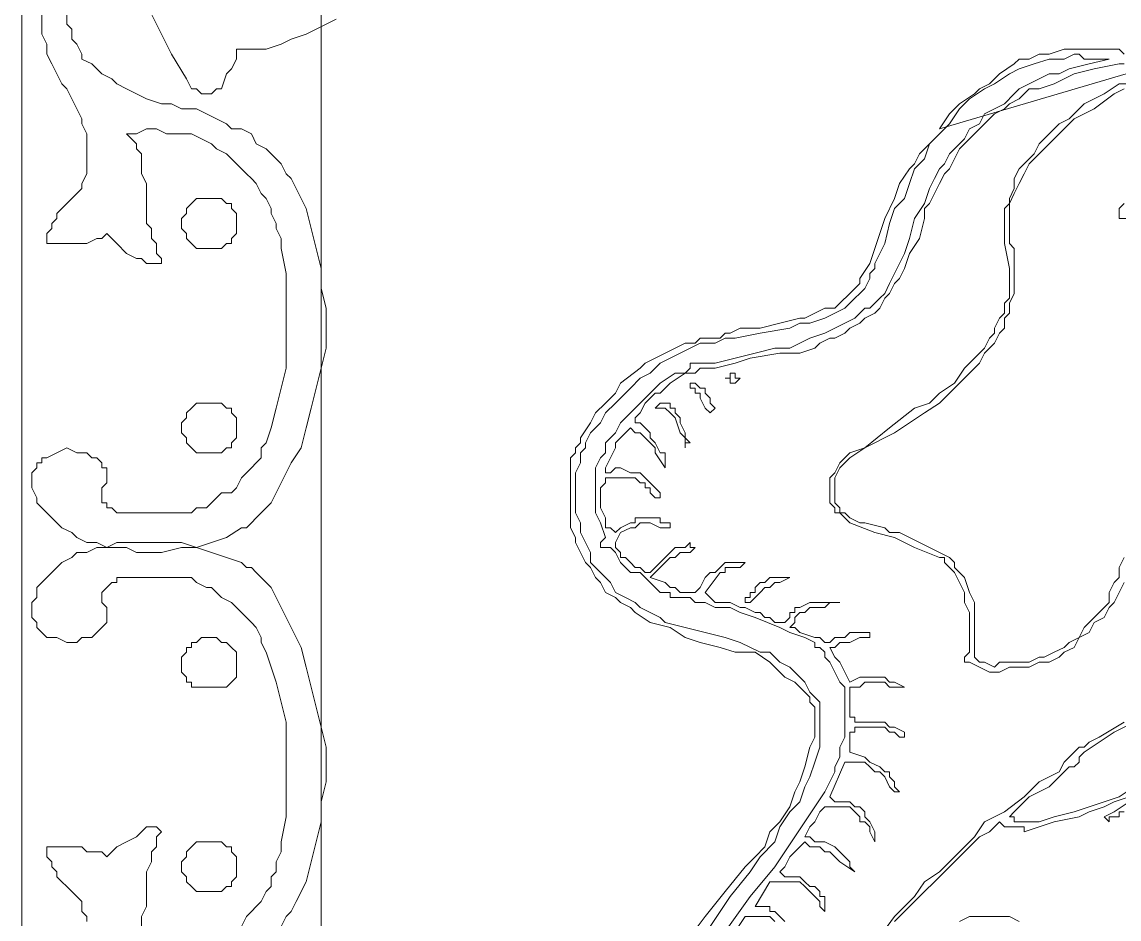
# Model space of a CAD drawing. Extents: x -66030 to 95157, y -13132 to 45879.
# Drawn here: x -25342 to -24483, y 14958 to 15661 of the extents above; entities that cross this region are included whole.
import ezdxf

# ---------------------------------------------------------------- set-up
doc = ezdxf.new("R2010")
doc.units = 0
doc.header["$LTSCALE"] = 100
doc.header["$MEASUREMENT"] = 0
doc.layers.get('0').update_dxf_attribs({"linetype": 'CONTINUOUS'})

msp = doc.modelspace()

# ---------------------------------------------------------------- linework, layer by layer
at = {"lineweight": 0}
for points in [[(-25342.37, 16299.58), (-23608.13, 16299.58), (-23608.13, 13143.56), (-25342.37, 13143.56), (-25342.37, 16299.58)], [(-25108.02, 15948.04), (-23842.48, 15948.04), (-23842.48, 13381.82), (-25108.02, 13381.82), (-25108.02, 15948.04)], [(-25174.42, 15502.76), (-25174.42, 15498.86), (-25174.42, 15494.95), (-25178.32, 15491.04), (-25178.32, 15487.14), (-25182.23, 15487.14), (-25186.14, 15483.23), (-25190.04, 15483.23), (-25193.95, 15483.23), (-25201.76, 15483.23), (-25205.67, 15483.23), (-25209.57, 15487.14), (-25209.57, 15487.14), (-25213.48, 15491.04), (-25213.48, 15494.95), (-25217.38, 15498.86), (-25217.38, 15502.76), (-25217.38, 15506.67), (-25213.48, 15510.57), (-25213.48, 15514.48), (-25209.57, 15518.39), (-25209.57, 15518.39), (-25205.67, 15522.29), (-25201.76, 15522.29), (-25193.95, 15522.29), (-25190.04, 15522.29), (-25186.14, 15522.29), (-25182.23, 15518.39), (-25178.32, 15518.39), (-25178.32, 15514.48), (-25178.32, 15514.48), (-25174.42, 15510.57), (-25174.42, 15506.67), (-25174.42, 15502.76)], [(-24779.92, 15381.68), (-24783.82, 15377.77), (-24787.73, 15377.77), (-24787.73, 15381.68), (-24787.73, 15381.68), (-24791.63, 15381.68), (-24787.73, 15381.68), (-24787.73, 15385.58), (-24783.82, 15385.58), (-24783.82, 15381.68), (-24783.82, 15381.68), (-24779.92, 15381.68), (-24779.92, 15381.68)], [(-24799.45, 15358.24), (-24803.35, 15354.34), (-24807.26, 15358.24), (-24811.16, 15366.05), (-24811.16, 15369.96), (-24815.07, 15369.96), (-24815.07, 15373.86), (-24818.98, 15373.86), (-24818.98, 15377.77), (-24815.07, 15377.77), (-24811.16, 15373.86), (-24807.26, 15373.86), (-24807.26, 15369.96), (-24803.35, 15366.05), (-24803.35, 15362.15), (-24799.45, 15358.24)], [(-25174.42, 15342.62), (-25174.42, 15338.71), (-25174.42, 15334.81), (-25178.32, 15330.9), (-25178.32, 15326.99), (-25182.23, 15326.99), (-25186.14, 15323.09), (-25190.04, 15323.09), (-25193.95, 15323.09), (-25201.76, 15323.09), (-25205.67, 15323.09), (-25209.57, 15326.99), (-25209.57, 15326.99), (-25213.48, 15330.9), (-25213.48, 15334.81), (-25217.38, 15338.71), (-25217.38, 15342.62), (-25217.38, 15346.52), (-25213.48, 15350.43), (-25213.48, 15354.34), (-25209.57, 15358.24), (-25209.57, 15358.24), (-25205.67, 15362.15), (-25201.76, 15362.15), (-25193.95, 15362.15), (-25190.04, 15362.15), (-25186.14, 15362.15), (-25182.23, 15358.24), (-25178.32, 15358.24), (-25178.32, 15358.24), (-25178.32, 15354.34), (-25174.42, 15350.43), (-25174.42, 15346.52), (-25174.42, 15342.62)], [(-24826.79, 15350.43), (-24826.79, 15350.43), (-24826.79, 15346.52), (-24822.88, 15338.71), (-24822.88, 15334.81), (-24818.98, 15330.9), (-24822.88, 15330.9), (-24822.88, 15326.99), (-24822.88, 15326.99), (-24822.88, 15330.9), (-24822.88, 15334.81), (-24826.79, 15338.71), (-24826.79, 15338.71), (-24826.79, 15338.71), (-24830.69, 15350.43), (-24834.6, 15354.34), (-24834.6, 15354.34), (-24834.6, 15354.34), (-24838.5, 15358.24), (-24842.41, 15358.24), (-24846.32, 15358.24), (-24846.32, 15358.24), (-24846.32, 15358.24), (-24846.32, 15358.24), (-24846.32, 15358.24), (-24842.41, 15362.15), (-24838.5, 15362.15), (-24838.5, 15362.15), (-24834.6, 15362.15), (-24834.6, 15358.24), (-24830.69, 15358.24), (-24830.69, 15354.34), (-24826.79, 15350.43)], [(-24740.86, 15225.44), (-24748.67, 15221.53), (-24752.57, 15221.53), (-24756.48, 15217.63), (-24760.39, 15217.63), (-24764.29, 15213.72), (-24768.2, 15209.81), (-24772.1, 15205.91), (-24776.01, 15205.91), (-24776.01, 15209.81), (-24776.01, 15209.81), (-24772.1, 15209.81), (-24772.1, 15213.72), (-24768.2, 15213.72), (-24768.2, 15217.63), (-24764.29, 15221.53), (-24760.39, 15221.53), (-24756.48, 15225.44), (-24752.57, 15225.44), (-24748.67, 15225.44), (-24744.76, 15225.44), (-24740.86, 15225.44)], [(-25174.42, 15155.13), (-25174.42, 15162.94), (-25174.42, 15166.85), (-25178.32, 15170.75), (-25178.32, 15170.75), (-25182.23, 15174.66), (-25186.14, 15174.66), (-25190.04, 15178.57), (-25193.95, 15178.57), (-25201.76, 15178.57), (-25205.67, 15174.66), (-25209.57, 15174.66), (-25209.57, 15170.75), (-25213.48, 15170.75), (-25213.48, 15166.85), (-25217.38, 15162.94), (-25217.38, 15155.13), (-25217.38, 15151.22), (-25213.48, 15147.32), (-25213.48, 15143.41), (-25209.57, 15143.41), (-25209.57, 15139.51), (-25205.67, 15139.51), (-25201.76, 15139.51), (-25193.95, 15139.51), (-25190.04, 15139.51), (-25186.14, 15139.51), (-25182.23, 15139.51), (-25178.32, 15143.41), (-25178.32, 15143.41), (-25178.32, 15143.41), (-25174.42, 15147.32), (-25174.42, 15151.22), (-25174.42, 15155.13)], [(-25174.42, 14998.89), (-25174.42, 15002.8), (-25174.42, 15006.7), (-25178.32, 15010.61), (-25178.32, 15014.52), (-25182.23, 15014.52), (-25186.14, 15018.42), (-25190.04, 15018.42), (-25193.95, 15018.42), (-25201.76, 15018.42), (-25205.67, 15018.42), (-25209.57, 15014.52), (-25209.57, 15014.52), (-25213.48, 15010.61), (-25213.48, 15006.7), (-25217.38, 15002.8), (-25217.38, 14998.89), (-25217.38, 14994.99), (-25213.48, 14991.08), (-25213.48, 14987.17), (-25209.57, 14983.27), (-25209.57, 14983.27), (-25205.67, 14979.36), (-25201.76, 14979.36), (-25193.95, 14979.36), (-25190.04, 14979.36), (-25186.14, 14979.36), (-25182.23, 14983.27), (-25178.32, 14983.27), (-25178.32, 14983.27), (-25178.32, 14987.17), (-25174.42, 14991.08), (-25174.42, 14994.99), (-25174.42, 14998.89)]]:
    msp.add_lwpolyline(points, close=True, dxfattribs=at)
for points in [[(-25307.22, 15666.81), (-25307.22, 15659), (-25303.31, 15655.09), (-25303.31, 15647.28), (-25299.41, 15643.38), (-25295.5, 15635.56), (-25295.5, 15631.66), (-25287.69, 15627.75), (-25283.79, 15623.85), (-25279.88, 15619.94), (-25272.07, 15616.03), (-25268.16, 15612.13), (-25260.35, 15608.22), (-25252.54, 15604.32), (-25244.73, 15600.41), (-25233.01, 15596.51), (-25225.2, 15596.51), (-25217.38, 15592.6), (-25205.67, 15592.6), (-25197.85, 15588.69), (-25190.04, 15584.79), (-25182.23, 15580.88), (-25178.32, 15576.98), (-25170.51, 15576.98), (-25162.7, 15573.07), (-25158.79, 15565.26), (-25150.98, 15561.35), (-25147.08, 15557.45), (-25143.17, 15553.54), (-25139.26, 15549.63), (-25135.36, 15541.82), (-25131.45, 15537.92), (-25127.55, 15530.1), (-25119.73, 15514.48), (-25115.83, 15498.86), (-25111.92, 15483.23), (-25108.02, 15467.61), (-25108.02, 15451.98), (-25104.11, 15436.36), (-25104.11, 15420.74), (-25104.11, 15405.11), (-25108.02, 15389.49), (-25111.92, 15373.86), (-25115.83, 15358.24), (-25119.73, 15342.62), (-25123.64, 15326.99), (-25131.45, 15315.28), (-25139.26, 15299.65), (-25147.08, 15284.03), (-25150.98, 15280.12), (-25154.89, 15276.22), (-25158.79, 15272.31), (-25162.7, 15268.4), (-25166.61, 15264.5), (-25170.51, 15264.5), (-25182.23, 15256.69), (-25193.95, 15252.78), (-25205.67, 15248.87), (-25217.38, 15248.87), (-25233.01, 15244.97), (-25240.82, 15244.97), (-25252.54, 15244.97), (-25260.35, 15248.87), (-25268.16, 15248.87), (-25275.97, 15248.87), (-25283.79, 15252.78), (-25291.6, 15252.78), (-25299.41, 15256.69), (-25303.31, 15260.59), (-25311.13, 15264.5), (-25315.03, 15268.4), (-25318.94, 15272.31), (-25322.84, 15276.22), (-25326.75, 15280.12), (-25330.66, 15284.03), (-25330.66, 15287.93), (-25334.56, 15295.75), (-25334.56, 15299.65), (-25334.56, 15303.56), (-25334.56, 15303.56), (-25334.56, 15307.46), (-25330.66, 15311.37), (-25330.66, 15311.37), (-25330.66, 15315.28), (-25326.75, 15315.28), (-25326.75, 15319.18), (-25322.84, 15319.18), (-25315.03, 15323.09), (-25307.22, 15326.99), (-25299.41, 15323.09), (-25295.5, 15323.09), (-25291.6, 15323.09), (-25287.69, 15319.18), (-25283.79, 15319.18), (-25283.79, 15319.18), (-25279.88, 15315.28), (-25279.88, 15311.37), (-25275.97, 15311.37), (-25275.97, 15307.46), (-25275.97, 15303.56), (-25275.97, 15299.65), (-25275.97, 15299.65), (-25279.88, 15295.75), (-25279.88, 15291.84), (-25279.88, 15287.93), (-25279.88, 15284.03), (-25275.97, 15284.03), (-25275.97, 15280.12), (-25272.07, 15280.12), (-25268.16, 15276.22), (-25268.16, 15276.22), (-25264.26, 15276.22), (-25252.54, 15276.22), (-25240.82, 15276.22), (-25225.2, 15276.22), (-25209.57, 15276.22), (-25205.67, 15280.12), (-25197.85, 15280.12), (-25193.95, 15284.03), (-25190.04, 15287.93), (-25186.14, 15291.84), (-25178.32, 15291.84), (-25174.42, 15295.75), (-25170.51, 15303.56), (-25166.61, 15307.46), (-25162.7, 15311.37), (-25158.79, 15315.28), (-25154.89, 15319.18), (-25154.89, 15326.99), (-25150.98, 15330.9), (-25147.08, 15342.62), (-25143.17, 15358.24), (-25139.26, 15373.86), (-25135.36, 15389.49), (-25135.36, 15405.11), (-25135.36, 15424.64), (-25135.36, 15440.27), (-25135.36, 15463.7), (-25139.26, 15483.23), (-25139.26, 15491.04), (-25143.17, 15498.86), (-25143.17, 15502.76), (-25147.08, 15510.57), (-25147.08, 15514.48), (-25150.98, 15522.29), (-25154.89, 15526.2), (-25158.79, 15534.01), (-25162.7, 15537.92), (-25166.61, 15541.82), (-25170.51, 15545.73), (-25174.42, 15549.63), (-25178.32, 15553.54), (-25182.23, 15557.45), (-25190.04, 15561.35), (-25193.95, 15565.26), (-25201.76, 15569.16), (-25209.57, 15573.07), (-25221.29, 15573.07), (-25229.1, 15573.07), (-25236.91, 15576.98), (-25244.73, 15576.98), (-25252.54, 15573.07), (-25260.35, 15573.07), (-25260.35, 15573.07), (-25256.44, 15569.16), (-25252.54, 15565.26), (-25252.54, 15561.35), (-25248.63, 15557.45), (-25248.63, 15549.63), (-25248.63, 15541.82), (-25244.73, 15534.01), (-25244.73, 15526.2), (-25244.73, 15518.39), (-25244.73, 15510.57), (-25244.73, 15502.76), (-25240.82, 15498.86), (-25240.82, 15491.04), (-25236.91, 15487.14), (-25236.91, 15479.33), (-25233.01, 15475.42), (-25233.01, 15471.51), (-25236.91, 15471.51), (-25236.91, 15471.51), (-25240.82, 15471.51), (-25244.73, 15471.51), (-25248.63, 15475.42), (-25252.54, 15475.42), (-25260.35, 15479.33), (-25268.16, 15487.14), (-25275.97, 15494.95), (-25279.88, 15491.04), (-25283.79, 15491.04), (-25291.6, 15487.14), (-25295.5, 15487.14), (-25303.31, 15487.14), (-25307.22, 15487.14), (-25315.03, 15487.14), (-25322.84, 15487.14), (-25322.84, 15491.04), (-25322.84, 15494.95), (-25318.94, 15498.86), (-25318.94, 15502.76), (-25315.03, 15506.67), (-25315.03, 15510.57), (-25311.13, 15514.48), (-25307.22, 15518.39), (-25303.31, 15522.29), (-25299.41, 15526.2), (-25295.5, 15530.1), (-25295.5, 15534.01), (-25291.6, 15541.82), (-25291.6, 15545.73), (-25291.6, 15549.63), (-25291.6, 15557.45), (-25291.6, 15561.35), (-25291.6, 15569.16), (-25291.6, 15573.07), (-25295.5, 15580.88), (-25295.5, 15584.79), (-25299.41, 15592.6), (-25303.31, 15600.41), (-25307.22, 15608.22), (-25311.13, 15612.13), (-25315.03, 15619.94), (-25318.94, 15627.75), (-25322.84, 15635.56), (-25322.84, 15643.38), (-25326.75, 15651.19), (-25326.75, 15659), (-25326.75, 15666.81)], [(-25096.3, 15662.91), (-25104.11, 15659), (-25111.92, 15655.09), (-25119.73, 15651.19), (-25131.45, 15647.28), (-25139.26, 15643.38), (-25150.98, 15639.47), (-25162.7, 15639.47), (-25174.42, 15639.47), (-25174.42, 15631.66), (-25178.32, 15623.85), (-25182.23, 15619.94), (-25186.14, 15608.22), (-25190.04, 15608.22), (-25193.95, 15604.32), (-25197.85, 15604.32), (-25201.76, 15604.32), (-25201.76, 15604.32), (-25205.67, 15608.22), (-25209.57, 15608.22), (-25213.48, 15616.03), (-25225.2, 15635.56), (-25240.82, 15666.81)], [(-24385.41, 15647.28), (-24623.68, 15576.98), (-24623.68, 15576.98), (-24615.86, 15588.69), (-24608.05, 15596.51), (-24596.33, 15604.32), (-24592.43, 15608.22), (-24584.62, 15612.13), (-24580.71, 15616.03), (-24576.81, 15619.94), (-24565.09, 15627.75), (-24561.18, 15631.66), (-24553.37, 15631.66), (-24545.56, 15635.56), (-24537.75, 15635.56), (-24526.03, 15639.47), (-24514.31, 15639.47), (-24506.5, 15639.47), (-24483.06, 15639.47), (-24479.16, 15635.56)], [(-24803.35, 14952.02), (-24795.54, 14963.74), (-24787.73, 14975.46), (-24772.1, 14994.99), (-24764.29, 15006.7), (-24752.57, 15018.42), (-24748.67, 15030.14), (-24740.86, 15041.86), (-24733.04, 15049.67), (-24729.14, 15061.39), (-24725.23, 15069.2), (-24721.33, 15080.92), (-24717.42, 15092.64), (-24717.42, 15100.45), (-24717.42, 15104.35), (-24717.42, 15108.26), (-24717.42, 15116.07), (-24717.42, 15119.98), (-24717.42, 15127.79), (-24721.33, 15131.69), (-24725.23, 15135.6), (-24729.14, 15143.41), (-24733.04, 15147.32), (-24740.86, 15155.13), (-24748.67, 15159.04), (-24752.57, 15162.94), (-24756.48, 15166.85), (-24764.29, 15166.85), (-24779.92, 15174.66), (-24791.63, 15178.57), (-24807.26, 15182.47), (-24822.88, 15186.38), (-24838.5, 15190.28), (-24842.41, 15194.19), (-24850.22, 15198.1), (-24858.03, 15202), (-24861.94, 15205.91), (-24869.75, 15209.81), (-24877.56, 15213.72), (-24881.47, 15221.53), (-24885.38, 15225.44), (-24893.19, 15233.25), (-24897.09, 15237.16), (-24897.09, 15244.97), (-24901, 15252.78), (-24904.91, 15260.59), (-24904.91, 15268.4), (-24908.81, 15276.22), (-24908.81, 15284.03), (-24908.81, 15291.84), (-24908.81, 15299.65), (-24908.81, 15307.46), (-24904.91, 15315.28), (-24904.91, 15319.18), (-24904.91, 15323.09), (-24901, 15326.99), (-24901, 15330.9), (-24897.09, 15338.71), (-24889.28, 15346.52), (-24885.38, 15354.34), (-24877.56, 15362.15), (-24873.66, 15366.05), (-24865.85, 15373.86), (-24858.03, 15381.68), (-24850.22, 15385.58), (-24842.41, 15393.39), (-24834.6, 15397.3), (-24826.79, 15401.21), (-24818.98, 15405.11), (-24811.16, 15409.02), (-24799.45, 15409.02), (-24791.63, 15412.92), (-24783.82, 15412.92), (-24764.29, 15416.83), (-24740.86, 15420.74), (-24733.04, 15424.64), (-24725.23, 15424.64), (-24713.51, 15428.55), (-24705.7, 15432.45), (-24697.89, 15436.36), (-24693.98, 15440.27), (-24690.08, 15444.17), (-24686.17, 15448.08), (-24682.27, 15451.98), (-24682.27, 15451.98), (-24678.36, 15459.8), (-24678.36, 15463.7), (-24674.45, 15467.61), (-24674.45, 15471.51), (-24670.55, 15479.33), (-24666.64, 15487.14), (-24662.74, 15502.76), (-24658.83, 15514.48), (-24651.02, 15522.29), (-24647.11, 15534.01), (-24643.21, 15545.73), (-24635.39, 15553.54), (-24631.49, 15565.26), (-24623.68, 15573.07), (-24615.86, 15580.88), (-24608.05, 15592.6), (-24600.24, 15600.41), (-24588.52, 15608.22), (-24580.71, 15612.13), (-24568.99, 15619.94), (-24561.18, 15623.85), (-24549.46, 15627.75), (-24537.75, 15631.66), (-24529.93, 15631.66), (-24526.03, 15631.66), (-24518.22, 15635.56), (-24514.31, 15635.56), (-24510.4, 15631.66), (-24506.5, 15631.66), (-24502.59, 15631.66), (-24494.78, 15631.66), (-24490.87, 15631.66), (-24490.87, 15631.66), (-24490.87, 15631.66), (-24506.5, 15627.75), (-24522.12, 15623.85), (-24529.93, 15619.94), (-24537.75, 15619.94), (-24545.56, 15616.03), (-24553.37, 15612.13), (-24561.18, 15608.22), (-24565.09, 15604.32), (-24572.9, 15596.51), (-24580.71, 15592.6), (-24588.52, 15588.69), (-24592.43, 15580.88), (-24600.24, 15576.98), (-24604.15, 15569.16), (-24611.96, 15561.35), (-24615.86, 15557.45), (-24619.77, 15549.63), (-24623.68, 15545.73), (-24627.58, 15537.92), (-24631.49, 15530.1), (-24635.39, 15518.39), (-24643.21, 15506.67), (-24647.11, 15491.04), (-24651.02, 15479.33), (-24658.83, 15463.7), (-24662.74, 15455.89), (-24666.64, 15448.08), (-24670.55, 15444.17), (-24674.45, 15440.27), (-24678.36, 15436.36), (-24682.27, 15436.36), (-24690.08, 15428.55), (-24697.89, 15424.64), (-24705.7, 15420.74), (-24713.51, 15416.83), (-24725.23, 15412.92), (-24733.04, 15409.02), (-24740.86, 15405.11), (-24752.57, 15405.11), (-24768.2, 15401.21), (-24783.82, 15397.3), (-24799.45, 15393.39), (-24811.16, 15393.39), (-24818.98, 15393.39), (-24818.98, 15389.49), (-24822.88, 15385.58), (-24830.69, 15385.58), (-24842.41, 15377.77), (-24850.22, 15369.96), (-24861.94, 15358.24), (-24869.75, 15350.43), (-24873.66, 15346.52), (-24877.56, 15338.71), (-24881.47, 15334.81), (-24885.38, 15330.9), (-24885.38, 15323.09), (-24889.28, 15319.18), (-24893.19, 15311.37), (-24893.19, 15307.46), (-24893.19, 15299.65), (-24893.19, 15295.75), (-24893.19, 15284.03), (-24893.19, 15276.22), (-24889.28, 15268.4), (-24885.38, 15256.69), (-24885.38, 15256.69), (-24885.38, 15256.69), (-24889.28, 15252.78), (-24889.28, 15252.78), (-24889.28, 15248.87), (-24889.28, 15248.87), (-24885.38, 15248.87), (-24885.38, 15248.87), (-24881.47, 15248.87), (-24881.47, 15248.87), (-24881.47, 15248.87), (-24877.56, 15244.97), (-24877.56, 15244.97), (-24873.66, 15237.16), (-24869.75, 15233.25), (-24869.75, 15233.25), (-24865.85, 15229.34), (-24865.85, 15229.34), (-24861.94, 15229.34), (-24858.03, 15229.34), (-24854.13, 15225.44), (-24850.22, 15221.53), (-24846.32, 15217.63), (-24842.41, 15213.72), (-24838.5, 15213.72), (-24834.6, 15213.72), (-24834.6, 15209.81), (-24826.79, 15209.81), (-24818.98, 15209.81), (-24815.07, 15205.91), (-24811.16, 15205.91), (-24807.26, 15205.91), (-24799.45, 15202), (-24787.73, 15202), (-24779.92, 15198.1), (-24768.2, 15194.19), (-24748.67, 15186.38), (-24740.86, 15182.47), (-24729.14, 15178.57), (-24721.33, 15174.66), (-24721.33, 15170.75), (-24717.42, 15170.75), (-24713.51, 15166.85), (-24713.51, 15162.94), (-24709.61, 15159.04), (-24705.7, 15151.22), (-24701.8, 15143.41), (-24697.89, 15139.51), (-24697.89, 15131.69), (-24697.89, 15127.79), (-24697.89, 15123.88), (-24697.89, 15116.07), (-24697.89, 15108.26), (-24697.89, 15104.35), (-24697.89, 15100.45), (-24701.8, 15092.64), (-24701.8, 15084.82), (-24705.7, 15077.01), (-24705.7, 15073.11), (-24713.51, 15057.48), (-24721.33, 15045.76), (-24729.14, 15034.05), (-24736.95, 15022.33), (-24752.57, 14998.89), (-24772.1, 14975.46), (-24791.63, 14948.11)], [(-24479.16, 15627.75), (-24483.06, 15627.75), (-24502.59, 15623.85), (-24518.22, 15619.94), (-24526.03, 15616.03), (-24533.84, 15612.13), (-24545.56, 15608.22), (-24553.37, 15608.22), (-24561.18, 15600.41), (-24568.99, 15596.51), (-24572.9, 15592.6), (-24580.71, 15588.69), (-24588.52, 15580.88), (-24596.33, 15573.07), (-24600.24, 15569.16), (-24608.05, 15561.35), (-24611.96, 15553.54), (-24615.86, 15545.73), (-24619.77, 15541.82), (-24623.68, 15534.01), (-24627.58, 15526.2), (-24631.49, 15518.39), (-24635.39, 15514.48), (-24635.39, 15506.67), (-24639.3, 15491.04), (-24647.11, 15479.33), (-24651.02, 15467.61), (-24654.92, 15459.8), (-24658.83, 15455.89), (-24662.74, 15448.08), (-24666.64, 15444.17), (-24670.55, 15436.36), (-24674.45, 15432.45), (-24682.27, 15428.55), (-24686.17, 15424.64), (-24693.98, 15420.74), (-24697.89, 15416.83), (-24705.7, 15412.92), (-24709.61, 15412.92), (-24717.42, 15409.02), (-24721.33, 15405.11), (-24733.04, 15401.21), (-24748.67, 15401.21), (-24772.1, 15397.3), (-24783.82, 15393.39), (-24799.45, 15389.49), (-24803.35, 15389.49), (-24803.35, 15389.49), (-24807.26, 15389.49), (-24811.16, 15389.49), (-24815.07, 15385.58), (-24822.88, 15385.58), (-24834.6, 15377.77), (-24838.5, 15373.86), (-24842.41, 15369.96), (-24846.32, 15369.96), (-24850.22, 15366.05), (-24854.13, 15362.15), (-24858.03, 15354.34), (-24861.94, 15350.43), (-24861.94, 15346.52), (-24858.03, 15346.52), (-24854.13, 15342.62), (-24854.13, 15342.62), (-24850.22, 15338.71), (-24850.22, 15338.71), (-24850.22, 15334.81), (-24846.32, 15330.9), (-24842.41, 15323.09), (-24838.5, 15323.09), (-24838.5, 15319.18), (-24838.5, 15315.28), (-24838.5, 15311.37), (-24838.5, 15311.37), (-24846.32, 15323.09), (-24846.32, 15326.99), (-24850.22, 15330.9), (-24854.13, 15334.81), (-24854.13, 15334.81), (-24858.03, 15338.71), (-24861.94, 15338.71), (-24865.85, 15342.62), (-24865.85, 15342.62), (-24869.75, 15338.71), (-24873.66, 15334.81), (-24877.56, 15330.9), (-24877.56, 15326.99), (-24881.47, 15319.18), (-24885.38, 15311.37), (-24885.38, 15307.46), (-24885.38, 15307.46), (-24885.38, 15307.46), (-24881.47, 15307.46), (-24881.47, 15307.46), (-24877.56, 15311.37), (-24873.66, 15311.37), (-24873.66, 15311.37), (-24865.85, 15307.46), (-24861.94, 15307.46), (-24858.03, 15307.46), (-24854.13, 15303.56), (-24850.22, 15299.65), (-24850.22, 15299.65), (-24846.32, 15295.75), (-24842.41, 15291.84), (-24842.41, 15287.93), (-24846.32, 15287.93), (-24846.32, 15287.93), (-24846.32, 15287.93), (-24850.22, 15291.84), (-24850.22, 15295.75), (-24854.13, 15295.75), (-24854.13, 15299.65), (-24858.03, 15299.65), (-24861.94, 15303.56), (-24865.85, 15303.56), (-24873.66, 15303.56), (-24877.56, 15303.56), (-24877.56, 15303.56), (-24881.47, 15303.56), (-24885.38, 15303.56), (-24885.38, 15299.65), (-24885.38, 15299.65), (-24889.28, 15295.75), (-24889.28, 15291.84), (-24889.28, 15287.93), (-24889.28, 15280.12), (-24885.38, 15272.31), (-24885.38, 15264.5), (-24881.47, 15264.5), (-24881.47, 15264.5), (-24877.56, 15260.59), (-24877.56, 15260.59), (-24873.66, 15264.5), (-24873.66, 15264.5), (-24865.85, 15268.4), (-24861.94, 15268.4), (-24861.94, 15272.31), (-24854.13, 15272.31), (-24846.32, 15272.31), (-24842.41, 15272.31), (-24842.41, 15268.4), (-24838.5, 15268.4), (-24834.6, 15268.4), (-24834.6, 15264.5), (-24838.5, 15264.5), (-24838.5, 15264.5), (-24842.41, 15264.5), (-24842.41, 15264.5), (-24850.22, 15268.4), (-24850.22, 15268.4), (-24854.13, 15268.4), (-24858.03, 15268.4), (-24861.94, 15264.5), (-24861.94, 15264.5), (-24865.85, 15264.5), (-24873.66, 15260.59), (-24877.56, 15252.78), (-24877.56, 15248.87), (-24873.66, 15244.97), (-24873.66, 15241.06), (-24869.75, 15241.06), (-24865.85, 15237.16), (-24861.94, 15233.25), (-24858.03, 15233.25), (-24854.13, 15229.34), (-24850.22, 15229.34), (-24842.41, 15237.16), (-24838.5, 15241.06), (-24834.6, 15244.97), (-24830.69, 15248.87), (-24826.79, 15248.87), (-24822.88, 15248.87), (-24818.98, 15252.78), (-24818.98, 15248.87), (-24815.07, 15248.87), (-24815.07, 15248.87), (-24815.07, 15248.87), (-24818.98, 15244.97), (-24818.98, 15244.97), (-24822.88, 15244.97), (-24826.79, 15244.97), (-24826.79, 15244.97), (-24830.69, 15241.06), (-24834.6, 15241.06), (-24838.5, 15237.16), (-24838.5, 15237.16), (-24842.41, 15233.25), (-24846.32, 15229.34), (-24850.22, 15225.44), (-24838.5, 15221.53), (-24834.6, 15217.63), (-24830.69, 15217.63), (-24826.79, 15213.72), (-24822.88, 15213.72), (-24818.98, 15213.72), (-24815.07, 15213.72), (-24811.16, 15217.63), (-24807.26, 15225.44), (-24803.35, 15229.34), (-24799.45, 15229.34), (-24795.54, 15233.25), (-24791.63, 15237.16), (-24787.73, 15237.16), (-24779.92, 15237.16), (-24779.92, 15237.16), (-24779.92, 15237.16), (-24776.01, 15237.16), (-24776.01, 15237.16), (-24779.92, 15233.25), (-24779.92, 15233.25), (-24783.82, 15233.25), (-24791.63, 15233.25), (-24791.63, 15229.34), (-24795.54, 15229.34), (-24807.26, 15213.72), (-24807.26, 15213.72), (-24803.35, 15209.81), (-24799.45, 15205.91), (-24791.63, 15205.91), (-24787.73, 15205.91), (-24779.92, 15202), (-24776.01, 15202), (-24768.2, 15198.1), (-24768.2, 15198.1), (-24764.29, 15198.1), (-24764.29, 15198.1), (-24760.39, 15194.19), (-24756.48, 15194.19), (-24752.57, 15190.28), (-24748.67, 15190.28), (-24748.67, 15190.28), (-24744.76, 15190.28), (-24740.86, 15194.19), (-24740.86, 15198.1), (-24736.95, 15198.1), (-24736.95, 15202), (-24733.04, 15202), (-24725.23, 15205.91), (-24721.33, 15205.91), (-24713.51, 15205.91), (-24709.61, 15205.91), (-24701.8, 15205.91), (-24701.8, 15205.91), (-24709.61, 15205.91), (-24713.51, 15202), (-24717.42, 15202), (-24725.23, 15202), (-24729.14, 15198.1), (-24733.04, 15198.1), (-24736.95, 15194.19), (-24736.95, 15194.19), (-24736.95, 15190.28), (-24740.86, 15186.38), (-24736.95, 15186.38), (-24733.04, 15182.47), (-24721.33, 15178.57), (-24717.42, 15178.57), (-24713.51, 15174.66), (-24713.51, 15174.66), (-24709.61, 15174.66), (-24709.61, 15174.66), (-24705.7, 15178.57), (-24697.89, 15178.57), (-24693.98, 15182.47), (-24690.08, 15182.47), (-24686.17, 15182.47), (-24682.27, 15182.47), (-24678.36, 15182.47), (-24678.36, 15178.57), (-24686.17, 15178.57), (-24693.98, 15174.66), (-24701.8, 15174.66), (-24705.7, 15170.75), (-24709.61, 15170.75), (-24705.7, 15162.94), (-24701.8, 15159.04), (-24693.98, 15143.41), (-24686.17, 15147.32), (-24678.36, 15147.32), (-24674.45, 15147.32), (-24666.64, 15147.32), (-24662.74, 15143.41), (-24658.83, 15143.41), (-24651.02, 15139.51), (-24651.02, 15139.51), (-24654.92, 15139.51), (-24654.92, 15139.51), (-24658.83, 15139.51), (-24662.74, 15139.51), (-24666.64, 15143.41), (-24674.45, 15143.41), (-24682.27, 15143.41), (-24686.17, 15139.51), (-24690.08, 15139.51), (-24693.98, 15139.51), (-24693.98, 15135.6), (-24693.98, 15131.69), (-24693.98, 15123.88), (-24693.98, 15119.98), (-24693.98, 15116.07), (-24690.08, 15116.07), (-24690.08, 15112.17), (-24682.27, 15112.17), (-24678.36, 15112.17), (-24674.45, 15112.17), (-24666.64, 15112.17), (-24662.74, 15108.26), (-24658.83, 15108.26), (-24651.02, 15104.35), (-24651.02, 15104.35), (-24651.02, 15100.45), (-24651.02, 15100.45), (-24651.02, 15100.45), (-24651.02, 15100.45), (-24654.92, 15100.45), (-24654.92, 15100.45), (-24658.83, 15104.35), (-24658.83, 15104.35), (-24662.74, 15104.35), (-24662.74, 15104.35), (-24666.64, 15108.26), (-24670.55, 15108.26), (-24674.45, 15108.26), (-24674.45, 15108.26), (-24682.27, 15108.26), (-24686.17, 15108.26), (-24690.08, 15108.26), (-24690.08, 15104.35), (-24693.98, 15104.35), (-24693.98, 15096.54), (-24693.98, 15092.64), (-24693.98, 15088.73), (-24682.27, 15084.82), (-24678.36, 15080.92), (-24670.55, 15077.01), (-24666.64, 15073.11), (-24662.74, 15073.11), (-24662.74, 15069.2), (-24658.83, 15065.29), (-24658.83, 15065.29), (-24658.83, 15061.39), (-24654.92, 15057.48), (-24658.83, 15057.48), (-24658.83, 15057.48), (-24658.83, 15057.48), (-24662.74, 15061.39), (-24662.74, 15061.39), (-24666.64, 15069.2), (-24666.64, 15069.2), (-24670.55, 15073.11), (-24674.45, 15073.11), (-24678.36, 15077.01), (-24682.27, 15080.92), (-24686.17, 15080.92), (-24690.08, 15080.92), (-24693.98, 15080.92), (-24697.89, 15080.92), (-24709.61, 15053.58), (-24709.61, 15053.58), (-24705.7, 15049.67), (-24705.7, 15049.67), (-24701.8, 15049.67), (-24697.89, 15049.67), (-24693.98, 15049.67), (-24693.98, 15049.67), (-24690.08, 15045.76), (-24686.17, 15045.76), (-24682.27, 15041.86), (-24682.27, 15037.95), (-24678.36, 15034.05), (-24674.45, 15026.23), (-24674.45, 15022.33), (-24674.45, 15022.33), (-24674.45, 15022.33), (-24674.45, 15022.33), (-24674.45, 15018.42), (-24674.45, 15018.42), (-24678.36, 15026.23), (-24678.36, 15030.14), (-24682.27, 15034.05), (-24686.17, 15034.05), (-24686.17, 15037.95), (-24690.08, 15041.86), (-24693.98, 15045.76), (-24697.89, 15045.76), (-24701.8, 15045.76), (-24705.7, 15045.76), (-24709.61, 15045.76), (-24713.51, 15045.76), (-24717.42, 15041.86), (-24721.33, 15034.05), (-24725.23, 15030.14), (-24729.14, 15022.33), (-24725.23, 15022.33), (-24725.23, 15022.33), (-24721.33, 15018.42), (-24717.42, 15018.42), (-24713.51, 15018.42), (-24705.7, 15014.52), (-24701.8, 15010.61), (-24697.89, 15006.7), (-24697.89, 15006.7), (-24693.98, 15002.8), (-24693.98, 14998.89), (-24690.08, 14994.99), (-24701.8, 15002.8), (-24705.7, 15006.7), (-24709.61, 15010.61), (-24713.51, 15010.61), (-24717.42, 15014.52), (-24725.23, 15014.52), (-24729.14, 15018.42), (-24729.14, 15018.42), (-24733.04, 15014.52), (-24736.95, 15010.61), (-24736.95, 15010.61), (-24740.86, 15006.7), (-24744.76, 14998.89), (-24748.67, 14994.99), (-24748.67, 14994.99), (-24744.76, 14991.08), (-24744.76, 14991.08), (-24740.86, 14991.08), (-24736.95, 14991.08), (-24736.95, 14991.08), (-24733.04, 14991.08), (-24729.14, 14987.17), (-24725.23, 14983.27), (-24721.33, 14983.27), (-24717.42, 14979.36), (-24717.42, 14975.46), (-24713.51, 14975.46), (-24713.51, 14971.55), (-24713.51, 14967.64), (-24713.51, 14967.64), (-24713.51, 14967.64), (-24713.51, 14963.74), (-24717.42, 14967.64), (-24717.42, 14971.55), (-24721.33, 14975.46), (-24721.33, 14975.46), (-24725.23, 14979.36), (-24729.14, 14983.27), (-24729.14, 14983.27), (-24733.04, 14987.17), (-24736.95, 14987.17), (-24740.86, 14987.17), (-24744.76, 14987.17), (-24748.67, 14987.17), (-24748.67, 14987.17), (-24752.57, 14987.17), (-24756.48, 14987.17), (-24768.2, 14967.64), (-24768.2, 14967.64), (-24764.29, 14967.64), (-24764.29, 14967.64), (-24760.39, 14967.64), (-24756.48, 14967.64), (-24756.48, 14963.74), (-24752.57, 14963.74), (-24748.67, 14959.83), (-24744.76, 14955.93)], [(-24479.16, 15221.53), (-24483.06, 15213.72), (-24486.97, 15205.91), (-24490.87, 15202), (-24494.78, 15194.19), (-24502.59, 15190.28), (-24506.5, 15182.47), (-24514.31, 15178.57), (-24518.22, 15170.75), (-24526.03, 15166.85), (-24529.93, 15162.94), (-24537.75, 15159.04), (-24545.56, 15159.04), (-24553.37, 15155.13), (-24561.18, 15155.13), (-24568.99, 15155.13), (-24576.81, 15151.22), (-24584.62, 15151.22), (-24600.24, 15159.04), (-24604.15, 15159.04), (-24604.15, 15162.94), (-24600.24, 15166.85), (-24600.24, 15170.75), (-24600.24, 15174.66), (-24600.24, 15178.57), (-24600.24, 15182.47), (-24600.24, 15190.28), (-24600.24, 15198.1), (-24604.15, 15205.91), (-24604.15, 15213.72), (-24608.05, 15221.53), (-24611.96, 15229.34), (-24615.86, 15233.25), (-24619.77, 15237.16), (-24619.77, 15241.06), (-24623.68, 15241.06), (-24643.21, 15248.87), (-24658.83, 15256.69), (-24674.45, 15260.59), (-24693.98, 15268.4), (-24697.89, 15272.31), (-24701.8, 15276.22), (-24705.7, 15276.22), (-24705.7, 15280.12), (-24709.61, 15284.03), (-24709.61, 15284.03), (-24709.61, 15287.93), (-24709.61, 15291.84), (-24709.61, 15295.75), (-24709.61, 15299.65), (-24709.61, 15303.56), (-24705.7, 15307.46), (-24701.8, 15315.28), (-24693.98, 15323.09), (-24682.27, 15326.99), (-24662.74, 15342.62), (-24643.21, 15358.24), (-24631.49, 15362.15), (-24623.68, 15369.96), (-24611.96, 15377.77), (-24604.15, 15389.49), (-24600.24, 15393.39), (-24596.33, 15397.3), (-24592.43, 15401.21), (-24588.52, 15405.11), (-24584.62, 15412.92), (-24580.71, 15416.83), (-24580.71, 15420.74), (-24576.81, 15428.55), (-24572.9, 15432.45), (-24572.9, 15440.27), (-24568.99, 15444.17), (-24568.99, 15451.98), (-24568.99, 15455.89), (-24568.99, 15459.8), (-24568.99, 15467.61), (-24572.9, 15487.14), (-24572.9, 15494.95), (-24572.9, 15506.67), (-24572.9, 15510.57), (-24572.9, 15514.48), (-24568.99, 15518.39), (-24568.99, 15522.29), (-24565.09, 15530.1), (-24565.09, 15537.92), (-24561.18, 15545.73), (-24557.28, 15549.63), (-24549.46, 15557.45), (-24545.56, 15565.26), (-24541.65, 15569.16), (-24533.84, 15576.98), (-24529.93, 15580.88), (-24522.12, 15584.79), (-24514.31, 15592.6), (-24510.4, 15596.51), (-24494.78, 15604.32), (-24483.06, 15612.13), (-24475.25, 15612.13)], [(-24479.16, 15608.22), (-24486.97, 15604.32), (-24502.59, 15592.6), (-24510.4, 15588.69), (-24518.22, 15584.79), (-24526.03, 15576.98), (-24533.84, 15569.16), (-24537.75, 15565.26), (-24545.56, 15557.45), (-24553.37, 15549.63), (-24557.28, 15541.82), (-24561.18, 15534.01), (-24565.09, 15526.2), (-24568.99, 15518.39), (-24568.99, 15506.67), (-24568.99, 15502.76), (-24568.99, 15498.86), (-24568.99, 15494.95), (-24568.99, 15487.14), (-24565.09, 15483.23), (-24565.09, 15475.42), (-24565.09, 15467.61), (-24565.09, 15459.8), (-24565.09, 15451.98), (-24565.09, 15448.08), (-24568.99, 15440.27), (-24568.99, 15432.45), (-24572.9, 15428.55), (-24572.9, 15420.74), (-24576.81, 15416.83), (-24580.71, 15409.02), (-24584.62, 15405.11), (-24588.52, 15401.21), (-24592.43, 15393.39), (-24596.33, 15389.49), (-24600.24, 15385.58), (-24604.15, 15381.68), (-24615.86, 15369.96), (-24623.68, 15362.15), (-24635.39, 15354.34), (-24658.83, 15338.71), (-24682.27, 15326.99), (-24693.98, 15319.18), (-24701.8, 15311.37), (-24705.7, 15303.56), (-24705.7, 15299.65), (-24705.7, 15295.75), (-24705.7, 15291.84), (-24705.7, 15291.84), (-24705.7, 15287.93), (-24705.7, 15284.03), (-24701.8, 15280.12), (-24701.8, 15276.22), (-24697.89, 15276.22), (-24693.98, 15272.31), (-24686.17, 15268.4), (-24682.27, 15268.4), (-24666.64, 15264.5), (-24662.74, 15260.59), (-24654.92, 15260.59), (-24615.86, 15241.06), (-24611.96, 15237.16), (-24611.96, 15233.25), (-24604.15, 15225.44), (-24600.24, 15213.72), (-24596.33, 15205.91), (-24596.33, 15194.19), (-24596.33, 15182.47), (-24596.33, 15174.66), (-24596.33, 15166.85), (-24596.33, 15162.94), (-24592.43, 15159.04), (-24592.43, 15159.04), (-24588.52, 15159.04), (-24588.52, 15159.04), (-24580.71, 15155.13), (-24576.81, 15159.04), (-24565.09, 15159.04), (-24557.28, 15159.04), (-24553.37, 15159.04), (-24545.56, 15162.94), (-24541.65, 15162.94), (-24533.84, 15166.85), (-24526.03, 15170.75), (-24522.12, 15174.66), (-24514.31, 15178.57), (-24510.4, 15186.38), (-24506.5, 15190.28), (-24502.59, 15194.19), (-24494.78, 15202), (-24490.87, 15205.91), (-24490.87, 15213.72), (-24486.97, 15221.53), (-24483.06, 15225.44), (-24483.06, 15233.25), (-24479.16, 15241.06)], [(-24818.98, 14944.21), (-24807.26, 14959.83), (-24791.63, 14979.36), (-24776.01, 14998.89), (-24768.2, 15006.7), (-24760.39, 15014.52), (-24756.48, 15026.23), (-24748.67, 15034.05), (-24740.86, 15045.76), (-24736.95, 15057.48), (-24733.04, 15065.29), (-24729.14, 15077.01), (-24725.23, 15092.64), (-24721.33, 15100.45), (-24721.33, 15108.26), (-24721.33, 15116.07), (-24721.33, 15119.98), (-24721.33, 15123.88), (-24721.33, 15123.88), (-24725.23, 15127.79), (-24725.23, 15131.69), (-24729.14, 15135.6), (-24733.04, 15139.51), (-24736.95, 15143.41), (-24744.76, 15147.32), (-24748.67, 15151.22), (-24756.48, 15159.04), (-24768.2, 15166.85), (-24783.82, 15166.85), (-24795.54, 15170.75), (-24811.16, 15174.66), (-24822.88, 15178.57), (-24834.6, 15186.38), (-24850.22, 15190.28), (-24861.94, 15198.1), (-24865.85, 15202), (-24873.66, 15205.91), (-24877.56, 15209.81), (-24885.38, 15213.72), (-24889.28, 15221.53), (-24893.19, 15225.44), (-24897.09, 15233.25), (-24901, 15237.16), (-24904.91, 15244.97), (-24908.81, 15252.78), (-24908.81, 15256.69), (-24912.72, 15264.5), (-24912.72, 15272.31), (-24912.72, 15280.12), (-24912.72, 15287.93), (-24912.72, 15295.75), (-24912.72, 15299.65), (-24912.72, 15307.46), (-24912.72, 15311.37), (-24912.72, 15319.18), (-24908.81, 15323.09), (-24908.81, 15326.99), (-24904.91, 15330.9), (-24904.91, 15334.81), (-24897.09, 15346.52), (-24893.19, 15354.34), (-24885.38, 15362.15), (-24877.56, 15369.96), (-24873.66, 15377.77), (-24858.03, 15389.49), (-24854.13, 15393.39), (-24846.32, 15397.3), (-24838.5, 15401.21), (-24830.69, 15405.11), (-24822.88, 15409.02), (-24818.98, 15409.02), (-24815.07, 15409.02), (-24811.16, 15412.92), (-24811.16, 15412.92), (-24807.26, 15412.92), (-24807.26, 15412.92), (-24803.35, 15412.92), (-24799.45, 15412.92), (-24795.54, 15412.92), (-24791.63, 15416.83), (-24787.73, 15416.83), (-24779.92, 15420.74), (-24764.29, 15420.74), (-24748.67, 15424.64), (-24733.04, 15428.55), (-24729.14, 15428.55), (-24721.33, 15432.45), (-24713.51, 15436.36), (-24705.7, 15436.36), (-24701.8, 15440.27), (-24693.98, 15448.08), (-24693.98, 15448.08), (-24690.08, 15451.98), (-24686.17, 15455.89), (-24686.17, 15459.8), (-24678.36, 15471.51), (-24674.45, 15483.23), (-24666.64, 15506.67), (-24658.83, 15522.29), (-24654.92, 15534.01), (-24647.11, 15545.73), (-24643.21, 15549.63), (-24639.3, 15557.45), (-24631.49, 15565.26)], [(-24475.25, 15506.67), (-24483.06, 15506.67), (-24483.06, 15510.57), (-24483.06, 15510.57), (-24483.06, 15510.57), (-24483.06, 15514.48), (-24479.16, 15518.39)], [(-25139.26, 14952.02), (-25135.36, 14959.83), (-25131.45, 14963.74), (-25127.55, 14971.55), (-25119.73, 14987.17), (-25115.83, 15002.8), (-25111.92, 15018.42), (-25108.02, 15034.05), (-25108.02, 15049.67), (-25104.11, 15065.29), (-25104.11, 15080.92), (-25104.11, 15092.64), (-25108.02, 15108.26), (-25111.92, 15123.88), (-25115.83, 15139.51), (-25119.73, 15155.13), (-25123.64, 15170.75), (-25131.45, 15186.38), (-25139.26, 15202), (-25147.08, 15217.63), (-25150.98, 15221.53), (-25154.89, 15225.44), (-25158.79, 15229.34), (-25162.7, 15233.25), (-25166.61, 15233.25), (-25170.51, 15237.16), (-25182.23, 15241.06), (-25193.95, 15244.97), (-25205.67, 15248.87), (-25217.38, 15252.78), (-25233.01, 15252.78), (-25240.82, 15252.78), (-25252.54, 15252.78), (-25260.35, 15252.78), (-25268.16, 15252.78), (-25275.97, 15248.87), (-25283.79, 15248.87), (-25291.6, 15244.97), (-25299.41, 15244.97), (-25303.31, 15241.06), (-25311.13, 15237.16), (-25315.03, 15233.25), (-25318.94, 15229.34), (-25322.84, 15225.44), (-25326.75, 15221.53), (-25330.66, 15217.63), (-25330.66, 15209.81), (-25334.56, 15205.91), (-25334.56, 15202), (-25334.56, 15198.1), (-25334.56, 15194.19), (-25334.56, 15194.19), (-25330.66, 15190.28), (-25330.66, 15186.38), (-25330.66, 15186.38), (-25326.75, 15182.47), (-25326.75, 15182.47), (-25322.84, 15178.57), (-25315.03, 15178.57), (-25307.22, 15174.66), (-25299.41, 15174.66), (-25295.5, 15178.57), (-25291.6, 15178.57), (-25287.69, 15178.57), (-25283.79, 15182.47), (-25283.79, 15182.47), (-25279.88, 15186.38), (-25279.88, 15186.38), (-25275.97, 15190.28), (-25275.97, 15194.19), (-25275.97, 15194.19), (-25275.97, 15198.1), (-25275.97, 15202), (-25279.88, 15205.91), (-25279.88, 15209.81), (-25279.88, 15213.72), (-25279.88, 15213.72), (-25275.97, 15217.63), (-25275.97, 15217.63), (-25272.07, 15221.53), (-25268.16, 15221.53), (-25268.16, 15225.44), (-25264.26, 15225.44), (-25252.54, 15225.44), (-25240.82, 15225.44), (-25225.2, 15225.44), (-25209.57, 15225.44), (-25205.67, 15221.53), (-25197.85, 15217.63), (-25193.95, 15217.63), (-25190.04, 15213.72), (-25186.14, 15209.81), (-25178.32, 15205.91), (-25174.42, 15202), (-25170.51, 15198.1), (-25166.61, 15194.19), (-25162.7, 15190.28), (-25158.79, 15186.38), (-25154.89, 15178.57), (-25154.89, 15174.66), (-25150.98, 15166.85), (-25147.08, 15155.13), (-25143.17, 15143.41), (-25139.26, 15127.79), (-25135.36, 15112.17), (-25135.36, 15096.54), (-25135.36, 15077.01), (-25135.36, 15057.48), (-25135.36, 15037.95), (-25139.26, 15018.42), (-25139.26, 15010.61), (-25143.17, 15002.8), (-25143.17, 14994.99), (-25147.08, 14991.08), (-25147.08, 14983.27), (-25150.98, 14979.36), (-25154.89, 14971.55), (-25158.79, 14967.64), (-25162.7, 14963.74), (-25166.61, 14959.83), (-25170.51, 14952.02)], [(-24463.53, 15116.07), (-24486.97, 15104.35), (-24498.69, 15096.54), (-24510.4, 15088.73), (-24514.31, 15084.82), (-24514.31, 15080.92), (-24518.22, 15077.01), (-24522.12, 15077.01), (-24529.93, 15069.2), (-24537.75, 15061.39), (-24545.56, 15057.48), (-24553.37, 15053.58), (-24561.18, 15045.76), (-24565.09, 15041.86), (-24568.99, 15037.95), (-24568.99, 15037.95), (-24565.09, 15037.95), (-24565.09, 15034.05), (-24561.18, 15034.05), (-24557.28, 15034.05), (-24549.46, 15034.05), (-24549.46, 15034.05), (-24545.56, 15034.05), (-24533.84, 15037.95), (-24518.22, 15041.86), (-24506.5, 15045.76), (-24494.78, 15049.67), (-24483.06, 15053.58), (-24471.34, 15061.39)], [(-24670.55, 14944.21), (-24658.83, 14959.83), (-24651.02, 14967.64), (-24643.21, 14975.46), (-24635.39, 14987.17), (-24623.68, 14994.99), (-24604.15, 15014.52), (-24596.33, 15022.33), (-24588.52, 15034.05), (-24580.71, 15037.95), (-24572.9, 15041.86), (-24557.28, 15053.58), (-24545.56, 15065.29), (-24537.75, 15069.2), (-24529.93, 15073.11), (-24526.03, 15080.92), (-24522.12, 15084.82), (-24518.22, 15088.73), (-24514.31, 15092.64), (-24510.4, 15092.64), (-24506.5, 15096.54), (-24498.69, 15100.45), (-24479.16, 15112.17)], [(-24475.25, 15053.58), (-24486.97, 15049.67), (-24494.78, 15045.76), (-24506.5, 15041.86), (-24514.31, 15037.95), (-24533.84, 15034.05), (-24557.28, 15026.23), (-24557.28, 15030.14), (-24561.18, 15030.14), (-24565.09, 15030.14), (-24565.09, 15030.14), (-24568.99, 15030.14), (-24572.9, 15030.14), (-24572.9, 15030.14), (-24576.81, 15034.05), (-24576.81, 15034.05), (-24580.71, 15030.14), (-24584.62, 15026.23), (-24592.43, 15022.33), (-24600.24, 15014.52), (-24608.05, 15006.7), (-24619.77, 14994.99), (-24627.58, 14987.17), (-24635.39, 14979.36), (-24643.21, 14971.55), (-24651.02, 14963.74), (-24658.83, 14955.93)], [(-24479.16, 15041.86), (-24483.06, 15041.86), (-24483.06, 15037.95), (-24486.97, 15037.95), (-24486.97, 15037.95), (-24490.87, 15037.95), (-24490.87, 15034.05), (-24494.78, 15037.95), (-24494.78, 15037.95), (-24494.78, 15037.95), (-24486.97, 15041.86), (-24475.25, 15049.67)], [(-25248.63, 14952.02), (-25248.63, 14959.83), (-25244.73, 14967.64), (-25244.73, 14975.46), (-25244.73, 14983.27), (-25244.73, 14987.17), (-25244.73, 14994.99), (-25240.82, 15002.8), (-25240.82, 15010.61), (-25236.91, 15014.52), (-25236.91, 15022.33), (-25233.01, 15026.23), (-25233.01, 15026.23), (-25236.91, 15030.14), (-25236.91, 15030.14), (-25240.82, 15030.14), (-25244.73, 15030.14), (-25248.63, 15026.23), (-25252.54, 15022.33), (-25260.35, 15018.42), (-25268.16, 15014.52), (-25275.97, 15006.7), (-25279.88, 15010.61), (-25283.79, 15010.61), (-25291.6, 15010.61), (-25295.5, 15014.52), (-25303.31, 15014.52), (-25307.22, 15014.52), (-25315.03, 15014.52), (-25322.84, 15014.52), (-25322.84, 15010.61), (-25322.84, 15006.7), (-25318.94, 15002.8), (-25318.94, 14998.89), (-25315.03, 14994.99), (-25315.03, 14991.08), (-25311.13, 14987.17), (-25307.22, 14983.27), (-25303.31, 14979.36), (-25299.41, 14975.46), (-25295.5, 14971.55), (-25295.5, 14963.74), (-25291.6, 14959.83), (-25291.6, 14955.93)], [(-24752.57, 14955.93), (-24756.48, 14959.83), (-24756.48, 14959.83), (-24760.39, 14959.83), (-24776.01, 14959.83), (-24783.82, 14948.11)], [(-24608.05, 14955.93), (-24600.24, 14959.83), (-24592.43, 14959.83), (-24584.62, 14959.83), (-24576.81, 14959.83), (-24568.99, 14959.83), (-24561.18, 14955.93)]]:
    msp.add_lwpolyline(points, dxfattribs=at)

doc.saveas('drawing.dxf')
